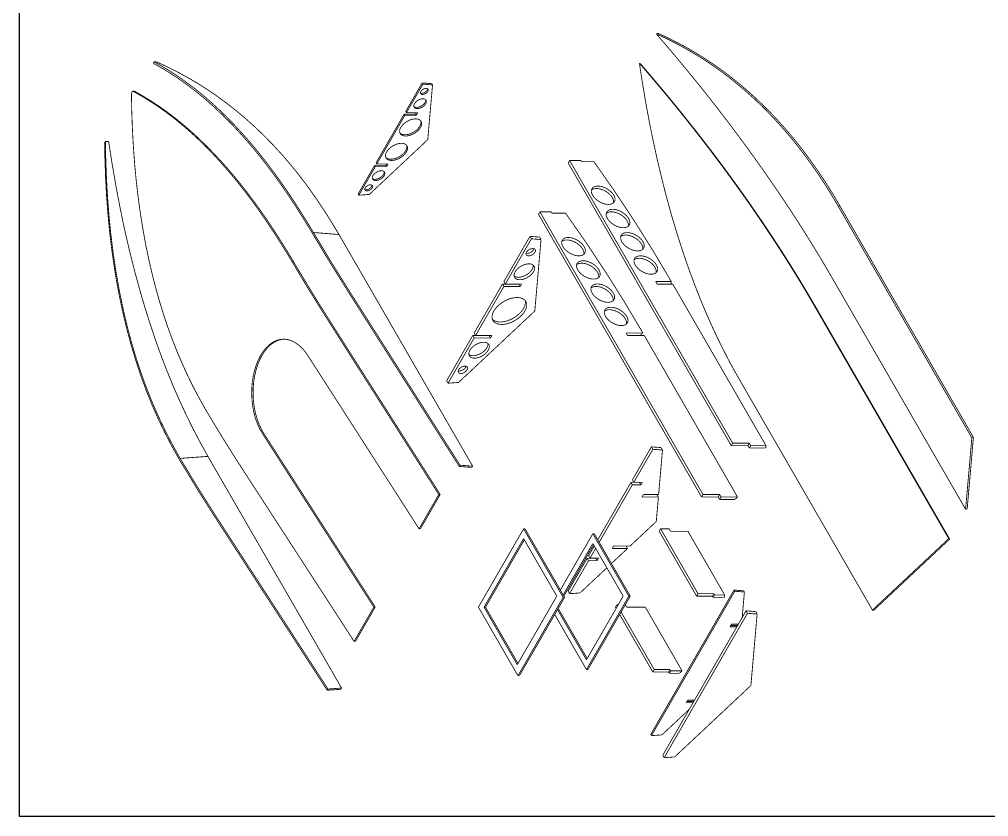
# Model space of a CAD drawing. Extents: x 0.1 to 52.1, y 0.1 to 34.1.
# Drawn here: x 0.13 to 11.8, y 0.09 to 9.69 of the extents above; entities that cross this region are included whole.
import ezdxf

# ---------------------------------------------------------------- set-up
doc = ezdxf.new("R2010")
doc.units = 0
doc.header["$MEASUREMENT"] = 0
doc.layers.get('0').update_dxf_attribs({"linetype": 'CONTINUOUS'})

msp = doc.modelspace()

# ---------------------------------------------------------------- linework, layer by layer
at = {"color": 7, "linetype": 'Continuous', "flags": 128}
msp.add_lwpolyline([(0.128614, 34.0921), (52.128614, 34.0921), (52.128614, 0.0921), (0.128614, 0.0921)], close=True, dxfattribs=at)
at = {"color": 7, "linetype": 'Continuous', "const_width": 0.01}
for points in [[(7.799896, 9.512677), (7.816462, 9.521616)], [(1.743918, 9.159124), (1.748529, 9.179115)], [(1.743918, 9.159124), (1.743947, 9.159045)], [(1.743918, 9.159124), (1.743918, 9.159124)], [(1.743947, 9.159045), (1.743918, 9.159124)], [(1.784055, 9.175377), (1.748529, 9.179115)], [(7.595794, 9.159124), (7.605886, 9.156849)], [(4.97995, 8.923997), (4.781359, 8.57999)], [(4.988454, 8.909266), (4.789863, 8.565259)], [(4.97995, 8.923997), (4.988454, 8.909266)], [(5.095753, 8.914401), (4.97995, 8.923997)], [(5.104257, 8.899669), (4.988454, 8.909266)], [(5.046838, 8.240593), (5.104257, 8.899669)], [(5.095753, 8.914401), (5.104257, 8.899669)], [(1.477711, 8.801579), (1.492333, 8.826907)], [(1.492333, 8.826907), (1.509621, 8.826907)], [(4.76367, 8.549349), (4.42418, 7.961272)], [(4.772174, 8.534617), (4.432684, 7.94654)], [(4.772174, 8.534617), (4.76367, 8.549349)], [(4.90044, 8.549349), (4.76367, 8.549349)], [(4.908945, 8.534617), (4.772174, 8.534617)], [(4.789863, 8.565259), (4.781359, 8.57999)], [(4.789863, 8.565259), (4.926633, 8.565259)], [(4.909625, 8.565259), (4.90044, 8.549349)], [(4.908945, 8.534617), (4.90044, 8.549349)], [(4.926633, 8.565259), (4.908945, 8.534617)], [(1.164839, 8.21766), (1.154829, 8.212323)], [(1.164296, 8.21766), (1.203193, 8.218674)], [(1.164868, 8.217581), (1.164296, 8.21766)], [(4.343305, 7.581518), (5.046838, 8.240593)], [(4.432684, 7.94654), (4.42418, 7.961272)], [(4.432684, 7.94654), (4.569455, 7.94654)], [(4.552446, 7.94654), (4.543262, 7.93063)], [(4.569455, 7.94654), (4.551766, 7.915899)], [(6.75427, 7.990145), (6.737262, 7.960682)], [(8.701744, 4.557731), (6.737262, 7.960682)], [(6.75427, 7.990145), (8.718752, 4.587194)], [(6.89036, 7.990145), (6.75427, 7.990145)], [(6.89036, 7.990145), (6.898864, 7.975414)], [(7.048316, 7.975414), (6.898864, 7.975414)], [(4.406491, 7.93063), (4.207917, 7.586653)], [(4.414995, 7.915899), (4.216421, 7.571921)], [(4.414995, 7.915899), (4.406491, 7.93063)], [(4.543262, 7.93063), (4.406491, 7.93063)], [(4.551766, 7.915899), (4.414995, 7.915899)], [(4.551766, 7.915899), (4.543262, 7.93063)], [(4.207917, 7.586653), (4.216421, 7.571921)], [(4.216421, 7.571921), (4.343305, 7.581518)], [(6.380083, 7.341964), (6.397092, 7.371427)], [(8.361574, 3.968475), (6.397092, 7.371427)], [(6.397092, 7.371427), (6.533182, 7.371427)], [(6.533182, 7.371427), (6.541686, 7.356695)], [(6.705579, 7.356695), (6.541686, 7.356695)], [(9.989151, 7.440247), (10.008133, 7.446003)], [(9.989151, 7.440247), (11.59898, 4.65164)], [(10.008133, 7.446003), (11.617962, 4.657396)], [(6.380083, 7.341964), (8.344565, 3.939012)], [(3.977678, 7.098588), (3.669655, 7.122992)], [(3.977678, 7.098588), (5.587512, 4.309981)], [(6.277734, 7.076743), (5.963449, 6.532327)], [(6.294743, 7.04728), (5.980458, 6.502864)], [(6.277734, 7.076743), (6.294743, 7.04728)], [(6.393821, 7.067545), (6.277734, 7.076743)], [(6.41083, 7.038082), (6.294743, 7.04728)], [(6.335916, 6.178184), (6.41083, 7.038082)], [(6.393821, 7.067545), (6.41083, 7.038082)], [(3.413734, 6.770784), (3.430746, 6.770784)], [(5.963449, 6.532327), (5.980458, 6.502864)], [(7.979543, 6.532916), (7.79114, 6.532916)], [(7.79114, 6.532916), (7.809509, 6.501096)], [(7.979543, 6.532916), (7.969194, 6.550843)], [(7.979543, 6.532916), (7.976976, 6.503453)], [(9.914233, 6.580305), (11.524062, 3.791699)], [(5.435448, 4.322029), (4.100274, 6.420169)], [(5.945761, 6.501685), (5.606271, 5.913608)], [(5.962769, 6.472222), (5.623279, 5.884145)], [(5.945761, 6.501685), (5.962769, 6.472222)], [(5.945761, 6.501685), (6.142071, 6.501685)], [(5.962769, 6.472222), (6.159079, 6.472222)], [(6.176768, 6.502864), (5.980458, 6.502864)], [(6.142071, 6.501685), (6.142751, 6.502864)], [(6.142071, 6.501685), (6.159079, 6.472222)], [(6.159079, 6.472222), (6.176768, 6.502864)], [(7.976976, 6.503453), (7.808149, 6.503453)], [(7.809509, 6.501096), (7.997912, 6.501096)], [(9.119793, 4.557731), (7.997912, 6.501096)], [(4.091737, 6.405382), (5.426911, 4.307241)], [(9.710131, 6.226752), (11.31996, 3.438145)], [(9.722467, 6.220996), (11.332296, 3.432389)], [(3.844327, 6.067961), (3.844857, 6.067129)], [(5.180031, 3.968988), (3.844857, 6.067129)], [(3.861365, 6.067961), (5.196539, 3.969821)], [(5.418012, 5.318286), (6.335916, 6.178184)], [(5.588582, 5.882967), (5.274297, 5.338551)], [(5.605591, 5.853504), (5.291306, 5.309088)], [(5.588582, 5.882967), (5.605591, 5.853504)], [(5.588582, 5.882967), (5.784892, 5.882967)], [(5.605591, 5.853504), (5.801901, 5.853504)], [(5.606271, 5.913608), (5.623279, 5.884145)], [(5.819589, 5.884145), (5.623279, 5.884145)], [(5.784892, 5.882967), (5.785572, 5.884145)], [(5.784892, 5.882967), (5.801901, 5.853504)], [(5.801901, 5.853504), (5.819589, 5.884145)], [(7.636806, 5.914197), (7.433962, 5.914197)], [(7.433962, 5.914197), (7.452331, 5.882378)], [(7.605356, 5.884735), (7.45097, 5.884735)], [(7.452331, 5.882378), (7.655176, 5.882378)], [(7.605356, 5.884735), (7.636806, 5.914197)], [(7.626457, 5.932124), (7.636806, 5.914197)], [(7.655176, 5.882378), (8.777056, 3.939012)], [(4.941914, 3.556513), (3.6008, 5.644364)], [(8.792182, 5.366811), (10.402011, 2.578204)], [(5.274297, 5.338551), (5.291306, 5.309088)], [(5.291306, 5.309088), (5.418012, 5.318286)], [(3.056528, 4.701555), (4.397642, 2.613704)], [(4.414148, 2.614533), (3.073034, 4.702383)], [(8.718752, 4.587194), (8.701744, 4.557731)], [(8.902343, 4.557731), (8.701744, 4.557731)], [(8.919351, 4.587194), (8.718752, 4.587194)], [(8.902343, 4.557731), (8.919351, 4.587194)], [(8.919351, 4.528268), (8.902343, 4.557731)], [(8.93636, 4.557731), (8.919351, 4.587194)], [(8.919351, 4.528268), (8.93636, 4.557731)], [(8.93636, 4.557731), (9.119793, 4.557731)], [(9.119793, 4.557731), (9.117226, 4.528268)], [(11.524062, 3.791699), (11.59898, 4.65164)], [(11.543044, 3.797455), (11.617962, 4.657396)], [(11.59898, 4.65164), (11.617962, 4.657396)], [(7.740465, 4.542943), (7.511223, 4.145841)], [(7.757474, 4.51348), (7.528232, 4.116378)], [(7.740465, 4.542943), (7.757474, 4.51348)], [(7.856553, 4.533746), (7.740465, 4.542943)], [(7.873561, 4.504283), (7.757474, 4.51348)], [(7.826933, 3.969064), (7.873561, 4.504283)], [(7.856553, 4.533746), (7.873561, 4.504283)], [(9.117226, 4.528268), (8.919351, 4.528268)], [(2.064336, 4.403836), (2.398989, 4.428128)], [(2.398989, 4.428128), (4.008823, 1.639521)], [(5.426911, 4.307241), (5.435448, 4.322029)], [(5.587512, 4.309981), (5.435448, 4.322029)], [(2.81247, 4.278789), (2.811936, 4.279614)], [(2.81247, 4.278789), (4.159525, 2.201229)], [(5.426911, 4.307241), (5.577557, 4.295305)], [(5.577557, 4.295305), (5.587512, 4.309981)], [(7.493534, 4.1152), (7.09411, 3.423301)], [(7.510543, 4.085737), (7.111118, 3.393838)], [(7.493534, 4.1152), (7.510543, 4.085737)], [(7.493534, 4.1152), (7.596282, 4.1152)], [(7.510543, 4.085737), (7.613291, 4.085737)], [(7.511223, 4.145841), (7.528232, 4.116378)], [(7.63098, 4.116378), (7.528232, 4.116378)], [(7.596282, 4.1152), (7.596963, 4.116378)], [(7.596282, 4.1152), (7.613291, 4.085737)], [(7.613291, 4.085737), (7.63098, 4.116378)], [(4.941914, 3.556513), (5.180031, 3.968988)], [(5.196539, 3.969821), (4.95842, 3.557342)], [(5.180031, 3.968988), (5.196539, 3.969821)], [(7.643108, 3.969064), (7.625419, 3.938423)], [(7.642428, 3.967886), (7.807255, 3.967886)], [(7.826933, 3.969064), (7.643108, 3.969064)], [(7.807255, 3.967886), (7.824264, 3.938423)], [(8.344565, 3.939012), (8.361574, 3.968475)], [(8.562173, 3.968475), (8.361574, 3.968475)], [(8.562173, 3.968475), (8.545164, 3.939012)], [(8.579181, 3.939012), (8.562173, 3.968475)], [(7.625419, 3.938423), (7.824264, 3.938423)], [(7.798647, 3.644385), (7.824264, 3.938423)], [(8.545164, 3.939012), (8.344565, 3.939012)], [(8.562173, 3.90955), (8.545164, 3.939012)], [(8.579181, 3.939012), (8.562173, 3.90955)], [(8.562173, 3.90955), (8.745606, 3.90955)], [(8.777056, 3.939012), (8.579181, 3.939012)], [(8.745606, 3.90955), (8.777056, 3.939012)], [(11.524062, 3.791699), (11.543044, 3.797455)], [(3.835859, 1.612798), (2.488804, 3.690358)], [(2.497341, 3.705146), (3.844396, 1.627586)], [(7.484774, 3.350346), (7.798647, 3.644385)], [(4.95842, 3.557342), (4.941914, 3.556513)], [(6.20096, 3.555996), (5.656688, 2.613187)], [(6.217971, 3.555996), (6.20096, 3.555996)], [(6.677198, 2.731038), (6.20096, 3.555996)], [(6.69421, 2.731038), (6.217971, 3.555996)], [(7.034512, 3.497071), (6.64325, 2.819312)], [(7.051524, 3.497071), (7.034512, 3.497071)], [(7.468229, 2.74577), (7.034512, 3.497071)], [(7.48524, 2.74577), (7.051524, 3.497071)], [(7.851053, 3.555996), (7.834045, 3.526533)], [(8.28477, 2.74577), (7.834045, 3.526533)], [(7.851053, 3.555996), (8.301778, 2.775233)], [(7.953121, 3.555996), (7.851053, 3.555996)], [(7.953121, 3.555996), (7.970129, 3.526533)], [(8.179886, 3.526533), (7.970129, 3.526533)], [(8.622107, 2.760501), (8.179886, 3.526533)], [(6.20096, 3.438145), (5.724722, 2.613187)], [(6.209466, 3.423411), (5.741733, 2.613187)], [(6.60066, 2.74577), (6.20096, 3.438145)], [(11.31996, 3.438145), (10.402011, 2.578204)], [(11.332296, 3.432389), (10.414347, 2.572448)], [(11.31996, 3.438145), (11.332296, 3.432389)], [(7.034512, 3.37922), (6.677267, 2.760386)], [(7.043018, 3.364486), (6.685773, 2.745652)], [(7.051587, 3.349642), (6.98396, 3.232495)], [(7.068596, 3.320179), (7.000968, 3.203032)], [(7.400195, 2.74577), (7.034512, 3.37922)], [(7.258563, 3.13843), (7.452066, 3.319705)], [(7.285929, 3.350346), (7.268241, 3.319705)], [(7.268241, 3.319705), (7.452066, 3.319705)], [(7.285249, 3.349168), (7.435057, 3.349168)], [(7.484774, 3.350346), (7.285929, 3.350346)], [(7.435057, 3.349168), (7.452066, 3.319705)], [(6.966271, 3.201854), (6.737029, 2.804752)], [(6.983279, 3.172391), (6.754037, 2.775289)], [(6.966271, 3.201854), (6.983279, 3.172391)], [(6.966271, 3.201854), (7.069019, 3.201854)], [(6.983279, 3.172391), (7.086027, 3.172391)], [(6.98396, 3.232495), (7.000968, 3.203032)], [(7.103716, 3.203032), (7.000968, 3.203032)], [(7.069019, 3.201854), (7.069699, 3.203032)], [(7.069019, 3.201854), (7.086027, 3.172391)], [(7.086027, 3.172391), (7.103716, 3.203032)], [(6.880744, 2.784486), (7.203367, 3.086722)], [(6.737029, 2.804752), (6.754037, 2.775289)], [(8.735463, 2.81937), (7.732026, 1.081179)], [(8.743967, 2.804639), (7.74053, 1.066447)], [(8.735463, 2.81937), (8.743967, 2.804639)], [(8.85155, 2.810173), (8.735463, 2.81937)], [(8.860054, 2.795442), (8.743967, 2.804639)], [(8.85155, 2.810173), (8.860054, 2.795442)], [(6.124422, 1.920812), (6.60066, 2.74577)], [(6.132926, 1.788229), (6.677198, 2.731038)], [(6.149937, 1.788229), (6.69421, 2.731038)], [(6.69421, 2.731038), (6.677198, 2.731038)], [(6.754037, 2.775289), (6.880744, 2.784486)], [(6.957974, 1.861886), (7.468229, 2.74577)], [(6.957974, 1.979737), (7.400195, 2.74577)], [(6.974985, 1.861886), (7.48524, 2.74577)], [(7.48524, 2.74577), (7.468229, 2.74577)], [(8.28477, 2.74577), (8.301778, 2.775233)], [(8.474946, 2.74577), (8.28477, 2.74577)], [(8.301778, 2.775233), (8.491954, 2.775233)], [(8.491954, 2.775233), (8.474946, 2.74577)], [(8.48345, 2.731038), (8.474946, 2.74577)], [(8.500458, 2.760501), (8.48345, 2.731038)], [(8.61954, 2.731038), (8.48345, 2.731038)], [(8.491954, 2.775233), (8.500458, 2.760501)], [(8.622107, 2.760501), (8.500458, 2.760501)], [(8.61954, 2.731038), (8.622107, 2.760501)], [(8.833263, 2.487916), (8.860054, 2.795442)], [(4.159525, 2.201229), (4.397642, 2.613704)], [(4.414148, 2.614533), (4.176029, 2.202054)], [(4.414148, 2.614533), (4.397642, 2.613704)], [(5.656688, 2.613187), (6.132926, 1.788229)], [(5.724722, 2.613187), (6.124422, 1.920812)], [(5.741733, 2.613187), (5.724722, 2.613187)], [(5.741733, 2.613187), (6.132928, 1.935546)], [(6.609233, 2.583839), (6.957974, 1.979737)], [(6.617739, 2.598573), (6.96648, 1.994471)], [(7.306781, 2.613187), (7.32379, 2.64265)], [(7.306781, 2.613187), (7.315219, 2.598571)], [(7.332227, 2.628034), (7.32379, 2.64265)], [(7.32379, 2.64265), (7.340665, 2.64265)], [(7.425711, 2.64265), (7.425857, 2.64265)], [(7.425857, 2.64265), (7.442866, 2.613187)], [(7.667064, 2.613187), (7.442866, 2.613187)], [(7.667064, 2.613187), (8.109285, 1.847155)], [(8.880035, 2.568937), (7.876598, 0.830745)], [(8.880035, 2.568937), (8.897043, 2.539474)], [(8.996122, 2.559739), (8.880035, 2.568937)], [(10.402011, 2.578204), (10.414347, 2.572448)], [(6.575216, 2.524914), (6.957974, 1.861886)], [(7.357742, 2.524911), (7.757506, 1.832423)], [(7.774515, 1.861886), (7.37475, 2.554374)], [(8.897043, 2.539474), (7.893607, 0.801282)], [(9.013131, 2.530277), (8.897043, 2.539474)], [(8.938217, 1.670378), (9.013131, 2.530277)], [(8.996122, 2.559739), (9.013131, 2.530277)], [(8.70422, 2.407537), (8.686531, 2.376896)], [(8.686531, 2.376896), (8.769172, 2.376896)], [(8.695035, 2.391627), (8.777676, 2.391627)], [(8.786861, 2.407537), (8.70422, 2.407537)], [(4.176029, 2.202054), (4.159525, 2.201229)], [(6.149937, 1.788229), (6.132926, 1.788229)], [(6.974985, 1.861886), (6.957974, 1.861886)], [(7.774515, 1.861886), (7.757506, 1.832423)], [(7.757506, 1.832423), (7.947682, 1.832423)], [(7.96469, 1.861886), (7.774515, 1.861886)], [(7.947682, 1.832423), (7.96469, 1.861886)], [(7.947682, 1.832423), (7.956186, 1.817692)], [(7.956186, 1.817692), (7.973195, 1.847155)], [(8.077835, 1.817692), (7.956186, 1.817692)], [(7.973195, 1.847155), (7.96469, 1.861886)], [(8.109285, 1.847155), (7.973195, 1.847155)], [(8.109285, 1.847155), (8.077835, 1.817692)], [(3.844396, 1.627586), (4.008823, 1.639521)], [(4.008823, 1.639521), (4.001833, 1.624846)], [(8.020313, 0.81048), (8.938217, 1.670378)], [(3.844396, 1.627586), (3.835859, 1.612798)], [(4.001833, 1.624846), (3.835859, 1.612798)], [(8.176956, 1.494191), (8.159268, 1.463549)], [(8.159268, 1.463549), (8.241908, 1.463549)], [(8.167772, 1.478281), (8.250413, 1.478281)], [(8.259597, 1.494191), (8.176956, 1.494191)], [(7.867237, 1.075645), (8.195507, 1.38317)], [(7.732026, 1.081179), (7.74053, 1.066447)], [(7.74053, 1.066447), (7.867237, 1.075645)], [(7.876598, 0.830745), (7.893607, 0.801282)], [(7.893607, 0.801282), (8.020313, 0.81048)]]:
    msp.add_lwpolyline(points, dxfattribs=at)
at = {"color": 7, "linetype": 'Continuous', "const_width": 0.01, "flags": 128}
for points in [[(9.989151, 7.440247), (9.977958, 7.459454), (9.967064, 7.478063), (9.955975, 7.496908), (9.944824, 7.515747), (9.93371, 7.534403), (9.92245, 7.553169), (9.911318, 7.571577), (9.900104, 7.589967), (9.864465, 7.64743), (9.828217, 7.704466), (9.762757, 7.80419), (9.696204, 7.901383), (9.615412, 8.014008), (9.533059, 8.123139), (9.449155, 8.228801), (9.33465, 8.364608), (9.21759, 8.494148), (9.098221, 8.617294), (8.976692, 8.734057), (8.851058, 8.846272), (8.723542, 8.951943), (8.594187, 9.051229), (8.463266, 9.144122), (8.330946, 9.230722), (8.233099, 9.290308), (8.134817, 9.346511), (8.035481, 9.3998), (7.969688, 9.433221), (7.904067, 9.464963), (7.874937, 9.478566), (7.846078, 9.491814), (7.83814, 9.495426), (7.830575, 9.498857), (7.823012, 9.502276), (7.815465, 9.50568), (7.808053, 9.509015), (7.799896, 9.512677)], [(9.914233, 6.580305), (9.901797, 6.601872), (9.88989, 6.622436), (9.877334, 6.644032), (9.865371, 6.664524), (9.853317, 6.685093), (9.841027, 6.705982), (9.828961, 6.726416), (9.794881, 6.783732), (9.760606, 6.840818), (9.719552, 6.908514), (9.677995, 6.976336), (9.63571, 7.044643), (9.559559, 7.165904), (9.481596, 7.287766), (9.402226, 7.409546), (9.257775, 7.625699), (9.108739, 7.841895), (8.955339, 8.057782), (8.804983, 8.263363), (8.650849, 8.468395), (8.493268, 8.672478), (8.33136, 8.876705), (8.259012, 8.96626), (8.186027, 9.055601), (8.112354, 9.14482), (8.038234, 9.233652), (7.994186, 9.286006), (7.950158, 9.337995), (7.906063, 9.389707), (7.886369, 9.412683), (7.867147, 9.435039), (7.847234, 9.458121), (7.838795, 9.46788), (7.831538, 9.47626), (7.823595, 9.485421), (7.816447, 9.493653), (7.809145, 9.502054), (7.799896, 9.512677)], [(10.008133, 7.446003), (9.996927, 7.465232), (9.986021, 7.483862), (9.974919, 7.502729), (9.963756, 7.521589), (9.952629, 7.540267), (9.941356, 7.559054), (9.930212, 7.577484), (9.918985, 7.595895), (9.883306, 7.653426), (9.847016, 7.710529), (9.781483, 7.810373), (9.714855, 7.907686), (9.633973, 8.020452), (9.551527, 8.129723), (9.467529, 8.235523), (9.352896, 8.371515), (9.235707, 8.501238), (9.116205, 8.624564), (8.994542, 8.741505), (8.868771, 8.853898), (8.741114, 8.959744), (8.611617, 9.059203), (8.480553, 9.152267), (8.348089, 9.239033), (8.250135, 9.29874), (8.151746, 9.355062), (8.052302, 9.408468), (7.986438, 9.441966), (7.920746, 9.473784), (7.891584, 9.48742), (7.862694, 9.500701), (7.854748, 9.504322), (7.847174, 9.507761), (7.839603, 9.511189), (7.832048, 9.514602), (7.824628, 9.517945), (7.816462, 9.521616)], [(1.743947, 9.159045), (1.838399, 9.105444), (1.933417, 9.047775), (2.028896, 8.985705), (2.124729, 8.918901), (2.239653, 8.832271), (2.354957, 8.737992), (2.470511, 8.636096), (2.586184, 8.526617), (2.701844, 8.409588), (2.798337, 8.305987), (2.894755, 8.196793), (2.990936, 8.082015), (3.086719, 7.961658), (3.181942, 7.83573), (3.279003, 7.700818), (3.375526, 7.56028), (3.471436, 7.414445), (3.566658, 7.263643), (3.661118, 7.108204)], [(3.669655, 7.122992), (3.577233, 7.275184), (3.484123, 7.422937), (3.390381, 7.565921), (3.296063, 7.703806), (3.201092, 7.836372), (3.1055, 7.963468), (3.009436, 8.084976), (2.913047, 8.200781), (2.816447, 8.310927), (2.719666, 8.415623), (2.622828, 8.514883), (2.526058, 8.608723), (2.428525, 8.697979), (2.331096, 8.781849), (2.233846, 8.860332), (2.136848, 8.933426), (2.039119, 9.001946), (1.941743, 9.06548), (1.84484, 9.124409), (1.748529, 9.179115)], [(1.784055, 9.175377), (1.906275, 9.118351), (2.027881, 9.057355), (2.148729, 8.992043), (2.268674, 8.92207), (2.38768, 8.847017), (2.505598, 8.766785), (2.622301, 8.681395), (2.737661, 8.590866), (2.851652, 8.495162), (2.964183, 8.394237), (3.075087, 8.288061), (3.184195, 8.176604), (3.290358, 8.060873), (3.394557, 7.939732), (3.496634, 7.813293), (3.596434, 7.681671), (3.695279, 7.543046), (3.791805, 7.399464), (3.885957, 7.251215), (3.977678, 7.098588)], [(9.710131, 6.226752), (9.697632, 6.248208), (9.685677, 6.26869), (9.673085, 6.290224), (9.661099, 6.310676), (9.649031, 6.331222), (9.636738, 6.352104), (9.624675, 6.372544), (9.590635, 6.429929), (9.556425, 6.487128), (9.515447, 6.554956), (9.473933, 6.622851), (9.431658, 6.691177), (9.35548, 6.81239), (9.277485, 6.934198), (9.198111, 7.055971), (9.053675, 7.27215), (8.904638, 7.488344), (8.751235, 7.704225), (8.600882, 7.909811), (8.44675, 8.114847), (8.289156, 8.318908), (8.127259, 8.523152), (8.054937, 8.612754), (7.981972, 8.702129), (7.908284, 8.791323), (7.834093, 8.88003), (7.789983, 8.932278), (7.745902, 8.984176), (7.701784, 9.035848), (7.682095, 9.058832), (7.662887, 9.081213), (7.643003, 9.104344), (7.63458, 9.114131), (7.627339, 9.12254), (7.619417, 9.131735), (7.612289, 9.140003), (7.60501, 9.148443), (7.595794, 9.159124)], [(8.792182, 5.366811), (8.781141, 5.386281), (8.770419, 5.405188), (8.759542, 5.424402), (8.748656, 5.443698), (8.737867, 5.462918), (8.727012, 5.482385), (8.716367, 5.501636), (8.705738, 5.52104), (8.672563, 5.582771), (8.639653, 5.64559), (8.582084, 5.758983), (8.525973, 5.874264), (8.460957, 6.014216), (8.397957, 6.156871), (8.33696, 6.302214), (8.25856, 6.500564), (8.183778, 6.70334), (8.112687, 6.910115), (8.045282, 7.120633), (7.980501, 7.338259), (7.919499, 7.559149), (7.862182, 7.783222), (7.808556, 8.010008), (7.758563, 8.239218), (7.724164, 8.40871), (7.691723, 8.578966), (7.660951, 8.751025), (7.641643, 8.864967), (7.623366, 8.978723), (7.61555, 9.029246), (7.607917, 9.079262), (7.605829, 9.093008), (7.603842, 9.106102), (7.601858, 9.119185), (7.599879, 9.132234), (7.597935, 9.145039), (7.595794, 9.159124)], [(9.722467, 6.220996), (9.709954, 6.242477), (9.697986, 6.262982), (9.685379, 6.28454), (9.67338, 6.305015), (9.661299, 6.325585), (9.648991, 6.346491), (9.636914, 6.366954), (9.602836, 6.424405), (9.568588, 6.48167), (9.527564, 6.549574), (9.486003, 6.617548), (9.443682, 6.685952), (9.36742, 6.807306), (9.289339, 6.929255), (9.209878, 7.051169), (9.065286, 7.267601), (8.916088, 7.484049), (8.762522, 7.700186), (8.612009, 7.906016), (8.457716, 8.111298), (8.299958, 8.315605), (8.137893, 8.520097), (8.065497, 8.609807), (7.992457, 8.699291), (7.918694, 8.788595), (7.844427, 8.877411), (7.800272, 8.929723), (7.756147, 8.981685), (7.711984, 9.033421), (7.692275, 9.056433), (7.673048, 9.078842), (7.653143, 9.102002), (7.644712, 9.1118), (7.637464, 9.12022), (7.629533, 9.129427), (7.622399, 9.137705), (7.615112, 9.146156), (7.605886, 9.156849)], [(2.378957, 4.978304), (2.30396, 5.110881), (2.232031, 5.246458), (2.163279, 5.384972), (2.097391, 5.527287), (2.03486, 5.672563), (1.975786, 5.820704), (1.920554, 5.9708), (1.868802, 6.123605), (1.820522, 6.278895), (1.775395, 6.437524), (1.73367, 6.598382), (1.69531, 6.761263), (1.654511, 6.954811), (1.61817, 7.150873), (1.586226, 7.349198), (1.558622, 7.549531), (1.535296, 7.751619), (1.515898, 7.958887), (1.50068, 8.167793), (1.489403, 8.378062), (1.481827, 8.589416), (1.477711, 8.801579)], [(1.492333, 8.826907), (1.611428, 8.758735), (1.731357, 8.683998), (1.811928, 8.629969), (1.892743, 8.572447), (1.973734, 8.511278), (2.054651, 8.446534), (2.135708, 8.378052), (2.216862, 8.305833), (2.298483, 8.229489), (2.380165, 8.149322), (2.461846, 8.065334), (2.557599, 7.961897), (2.653284, 7.852995), (2.748742, 7.738631), (2.843815, 7.618807), (2.938346, 7.493527), (3.034648, 7.359425), (3.130399, 7.219754), (3.225539, 7.07486), (3.320004, 6.925088), (3.413734, 6.770784)], [(3.430746, 6.770784), (3.353171, 6.898898), (3.275128, 7.023883), (3.196648, 7.145544), (3.117247, 7.264447), (3.037395, 7.379712), (2.957129, 7.491135), (2.87692, 7.597954), (2.796338, 7.700803), (2.715485, 7.799655), (2.633913, 7.895136), (2.552185, 7.986678), (2.470386, 8.074293), (2.374372, 8.172171), (2.27834, 8.264808), (2.182373, 8.352199), (2.086556, 8.434339), (1.990971, 8.511222), (1.89398, 8.584042), (1.797232, 8.651679), (1.700844, 8.714474), (1.604935, 8.772769), (1.509621, 8.826907)], [(5.044487, 8.85322), (5.044502, 8.85286), (5.043635, 8.845462), (5.040586, 8.837603), (5.035498, 8.829651), (5.028608, 8.821977), (5.020238, 8.814941), (5.010781, 8.808872), (5.000678, 8.804052), (4.990401, 8.800708), (4.980432, 8.798996), (4.971235, 8.798996), (4.963242, 8.800708), (4.957956, 8.803267)], [(5.026734, 8.857706), (5.017095, 8.856845), (5.006912, 8.854302), (4.996662, 8.850197), (4.986824, 8.84472), (4.977858, 8.838128), (4.970183, 8.83073), (4.964159, 8.822872), (4.960066, 8.814919), (4.958097, 8.807246), (4.958342, 8.80021), (4.960792, 8.79414), (4.965331, 8.789321), (4.971747, 8.785977), (4.97974, 8.784265), (4.988936, 8.784265), (4.998905, 8.785977), (5.009182, 8.789321), (5.019285, 8.79414), (5.028743, 8.80021), (5.037112, 8.807246), (5.044002, 8.814919), (5.04909, 8.822872), (5.052139, 8.83073), (5.053006, 8.838128), (5.051651, 8.84472), (5.048136, 8.850197), (5.042626, 8.854302), (5.03538, 8.856845), (5.026734, 8.857706)], [(4.988471, 8.732489), (4.976482, 8.731642), (4.963859, 8.729123), (4.950966, 8.725007), (4.938173, 8.71941), (4.925848, 8.712494), (4.914347, 8.704459), (4.903999, 8.695535), (4.895103, 8.685978), (4.887914, 8.676065), (4.882639, 8.666079), (4.87943, 8.656309), (4.87838, 8.647035), (4.879518, 8.638525), (4.882812, 8.631022), (4.888167, 8.624743), (4.895429, 8.619869), (4.904388, 8.61654), (4.914789, 8.61485), (4.92633, 8.61485), (4.93868, 8.61654), (4.951484, 8.619869), (4.964374, 8.624743), (4.976978, 8.631022), (4.988934, 8.638525), (4.999898, 8.647035), (5.009555, 8.656309), (5.017627, 8.666079), (5.023881, 8.676065), (5.028138, 8.685978), (5.030275, 8.695535), (5.030231, 8.704459), (5.028007, 8.712494), (5.023667, 8.71941), (5.017336, 8.725007), (5.009196, 8.729123), (4.999481, 8.731642), (4.988471, 8.732489)], [(5.021236, 8.721937), (5.021727, 8.71919), (5.021771, 8.710266), (5.019634, 8.70071), (5.015377, 8.690796), (5.009123, 8.680811), (5.001051, 8.67104), (4.991394, 8.661767), (4.98043, 8.653256), (4.968474, 8.645753), (4.95587, 8.639475), (4.94298, 8.6346), (4.930176, 8.631271), (4.917826, 8.629582), (4.906284, 8.629582), (4.895884, 8.631271), (4.886924, 8.6346), (4.879662, 8.639475), (4.879167, 8.639922)], [(4.900103, 8.491012), (4.884709, 8.490199), (4.868619, 8.487773), (4.852087, 8.483771), (4.835373, 8.478257), (4.818741, 8.471318), (4.802453, 8.463064), (4.786767, 8.453624), (4.771929, 8.443147), (4.758174, 8.431799), (4.745718, 8.419758), (4.734758, 8.407215), (4.725467, 8.394368), (4.717991, 8.381418), (4.712449, 8.36857), (4.708927, 8.356027), (4.707481, 8.343986), (4.708134, 8.332638), (4.710876, 8.322162), (4.715663, 8.312722), (4.72242, 8.304467), (4.73104, 8.297528), (4.741388, 8.292014), (4.7533, 8.288013), (4.766588, 8.285586), (4.781043, 8.284773), (4.796437, 8.285586), (4.812527, 8.288013), (4.82906, 8.292014), (4.845773, 8.297528), (4.862405, 8.304467), (4.878693, 8.312722), (4.894379, 8.322162), (4.909217, 8.332638), (4.922972, 8.343986), (4.935428, 8.356027), (4.946388, 8.36857), (4.955679, 8.381418), (4.963155, 8.394368), (4.968697, 8.407215), (4.972219, 8.419758), (4.973665, 8.431799), (4.973012, 8.443147), (4.970271, 8.453624), (4.965483, 8.463064), (4.958726, 8.471318), (4.950106, 8.478257), (4.939758, 8.483771), (4.927846, 8.487773), (4.914558, 8.490199), (4.900103, 8.491012)], [(4.961974, 8.467796), (4.964508, 8.457878), (4.965161, 8.44653), (4.963715, 8.43449), (4.960193, 8.421947), (4.954651, 8.409099), (4.947175, 8.396149), (4.937884, 8.383301), (4.926924, 8.370758), (4.914468, 8.358718), (4.900713, 8.34737), (4.885875, 8.336893), (4.870189, 8.327453), (4.853901, 8.319198), (4.837269, 8.312259), (4.820555, 8.306746), (4.804023, 8.302744), (4.787933, 8.300317), (4.772539, 8.299504), (4.758084, 8.300317), (4.744796, 8.302744), (4.732884, 8.306746), (4.722536, 8.312259), (4.713915, 8.319198), (4.710668, 8.32272)], [(2.055799, 4.389048), (1.96685, 4.547254), (1.882253, 4.709754), (1.802187, 4.876428), (1.726831, 5.047159), (1.6563, 5.222063), (1.590649, 5.401023), (1.529903, 5.583711), (1.474088, 5.7698), (1.423139, 5.959023), (1.376893, 6.151259), (1.335287, 6.346194), (1.298256, 6.543515), (1.265441, 6.744878), (1.237106, 6.948436), (1.213183, 7.153939), (1.193603, 7.361139), (1.178099, 7.572091), (1.166641, 7.784456), (1.15897, 7.997959), (1.154829, 8.212323)], [(1.164868, 8.217581), (1.168983, 8.007495), (1.176493, 7.798241), (1.187629, 7.590068), (1.20262, 7.383226), (1.225971, 7.137971), (1.255467, 6.895052), (1.291202, 6.65489), (1.333268, 6.417906), (1.381758, 6.184522), (1.427292, 5.992649), (1.477583, 5.803551), (1.532673, 5.617594), (1.592609, 5.435142), (1.657435, 5.256558), (1.729025, 5.077525), (1.805683, 4.902576), (1.887237, 4.731872), (1.973512, 4.565572), (2.064336, 4.403836)], [(2.398989, 4.428128), (2.307711, 4.592899), (2.219146, 4.762236), (2.133471, 4.936064), (2.05086, 5.114308), (1.971492, 5.296893), (1.895531, 5.483734), (1.827071, 5.663617), (1.761643, 5.846869), (1.699211, 6.033252), (1.639736, 6.22253), (1.583183, 6.414464), (1.515243, 6.662794), (1.451993, 6.914788), (1.393432, 7.170176), (1.339547, 7.428682), (1.29014, 7.689925), (1.244821, 7.953419), (1.203193, 8.218674)], [(4.730018, 8.196385), (4.714624, 8.195571), (4.698534, 8.193145), (4.682002, 8.189143), (4.665288, 8.183629), (4.648656, 8.17669), (4.632368, 8.168436), (4.616682, 8.158996), (4.601844, 8.148519), (4.588089, 8.137171), (4.575633, 8.125131), (4.564673, 8.112588), (4.555382, 8.09974), (4.547906, 8.08679), (4.542364, 8.073942), (4.538842, 8.061399), (4.537396, 8.049359), (4.538049, 8.03801), (4.54079, 8.027534), (4.545578, 8.018094), (4.552335, 8.009839), (4.560955, 8.0029), (4.571303, 7.997386), (4.583215, 7.993385), (4.596503, 7.990958), (4.610958, 7.990145), (4.626352, 7.990958), (4.642442, 7.993385), (4.658975, 7.997386), (4.675688, 8.0029), (4.69232, 8.009839), (4.708608, 8.018094), (4.724294, 8.027534), (4.739132, 8.03801), (4.752887, 8.049359), (4.765343, 8.061399), (4.776303, 8.073942), (4.785594, 8.08679), (4.79307, 8.09974), (4.798612, 8.112588), (4.802134, 8.125131), (4.80358, 8.137171), (4.802927, 8.148519), (4.800186, 8.158996), (4.795398, 8.168436), (4.788641, 8.17669), (4.780021, 8.183629), (4.769673, 8.189143), (4.757761, 8.193145), (4.744473, 8.195571), (4.730018, 8.196385)], [(4.791889, 8.173168), (4.794423, 8.163251), (4.795076, 8.151902), (4.79363, 8.139862), (4.790108, 8.127319), (4.784566, 8.114471), (4.77709, 8.101521), (4.767799, 8.088673), (4.756839, 8.07613), (4.744383, 8.06409), (4.730628, 8.052742), (4.71579, 8.042265), (4.700104, 8.032825), (4.683816, 8.024571), (4.667184, 8.017632), (4.65047, 8.012118), (4.633938, 8.008116), (4.617848, 8.00569), (4.602454, 8.004876), (4.587999, 8.00569), (4.574711, 8.008116), (4.562799, 8.012118), (4.552451, 8.017632), (4.54383, 8.024571), (4.540583, 8.028093)], [(7.048316, 7.975414), (7.296432, 7.620217), (7.532735, 7.264209), (7.757046, 6.907661), (7.969194, 6.550843)], [(4.488574, 7.866549), (4.476585, 7.865702), (4.463962, 7.863183), (4.451069, 7.859067), (4.438276, 7.85347), (4.425952, 7.846554), (4.41445, 7.838519), (4.404102, 7.829594), (4.395206, 7.820038), (4.388017, 7.810125), (4.382742, 7.800139), (4.379534, 7.790369), (4.378483, 7.781095), (4.379621, 7.772585), (4.382915, 7.765082), (4.38827, 7.758803), (4.395532, 7.753929), (4.404492, 7.750599), (4.414892, 7.74891), (4.426433, 7.74891), (4.438784, 7.750599), (4.451588, 7.753929), (4.464477, 7.758803), (4.477081, 7.765082), (4.489038, 7.772585), (4.500002, 7.781095), (4.509659, 7.790369), (4.51773, 7.800139), (4.523985, 7.810125), (4.528242, 7.820038), (4.530379, 7.829594), (4.530335, 7.838519), (4.528111, 7.846554), (4.523771, 7.85347), (4.51744, 7.859067), (4.509299, 7.863183), (4.499584, 7.865702), (4.488574, 7.866549)], [(4.521339, 7.855997), (4.521831, 7.85325), (4.521875, 7.844326), (4.519737, 7.834769), (4.51548, 7.824856), (4.509226, 7.81487), (4.501154, 7.8051), (4.491497, 7.795827), (4.480533, 7.787316), (4.468577, 7.779813), (4.455973, 7.773535), (4.443083, 7.76866), (4.430279, 7.765331), (4.417929, 7.763642), (4.406388, 7.763642), (4.395988, 7.765331), (4.387028, 7.76866), (4.379766, 7.773535), (4.379271, 7.773982)], [(4.374505, 7.692652), (4.374521, 7.692292), (4.373654, 7.684894), (4.370605, 7.677035), (4.365516, 7.669083), (4.358626, 7.66141), (4.350257, 7.654373), (4.340799, 7.648304), (4.330696, 7.643484), (4.320419, 7.640141), (4.31045, 7.638429), (4.301254, 7.638429), (4.293261, 7.640141), (4.287975, 7.642699)], [(4.356753, 7.697138), (4.347113, 7.696277), (4.336931, 7.693734), (4.326681, 7.689629), (4.316843, 7.684152), (4.307877, 7.677561), (4.300202, 7.670162), (4.294177, 7.662304), (4.290085, 7.654352), (4.288115, 7.646678), (4.288361, 7.639642), (4.29081, 7.633572), (4.295349, 7.628753), (4.301765, 7.625409), (4.309758, 7.623697), (4.318954, 7.623697), (4.328924, 7.625409), (4.3392, 7.628753), (4.349304, 7.633572), (4.358761, 7.639642), (4.36713, 7.646678), (4.37402, 7.654352), (4.379109, 7.662304), (4.382158, 7.670162), (4.383025, 7.677561), (4.381669, 7.684152), (4.378154, 7.689629), (4.372645, 7.693734), (4.365398, 7.696277), (4.356753, 7.697138)], [(7.286934, 7.57134), (7.293805, 7.557763), (7.298638, 7.544391), (7.301359, 7.531428), (7.301928, 7.51907), (7.300335, 7.507504), (7.296605, 7.496906), (7.290794, 7.487437), (7.282991, 7.479239), (7.273314, 7.472437), (7.261909, 7.467135), (7.248949, 7.463412), (7.234631, 7.461326), (7.219172, 7.460907), (7.202806, 7.462162), (7.185781, 7.465072), (7.168356, 7.469593), (7.150794, 7.475657), (7.133361, 7.483171), (7.116323, 7.492021), (7.099937, 7.502074), (7.084452, 7.513177), (7.070102, 7.525161), (7.057104, 7.537846), (7.045657, 7.551038), (7.035933, 7.564538), (7.02808, 7.578141), (7.022217, 7.591642), (7.018433, 7.604834), (7.016785, 7.617518), (7.017298, 7.629503), (7.019964, 7.640606), (7.024744, 7.650659), (7.031563, 7.659509), (7.04032, 7.667023), (7.050882, 7.673087), (7.063087, 7.677608), (7.076752, 7.680518), (7.091669, 7.681773), (7.107612, 7.681354), (7.124339, 7.679267), (7.141596, 7.675545), (7.159123, 7.670242), (7.176654, 7.663441), (7.193922, 7.655243), (7.210666, 7.645773), (7.226632, 7.635176), (7.241578, 7.62361), (7.255278, 7.611252), (7.267523, 7.598289), (7.278129, 7.584917), (7.286934, 7.57134)], [(7.017952, 7.633326), (7.025789, 7.639216), (7.036777, 7.644902), (7.049366, 7.649026), (7.063364, 7.651525), (7.078559, 7.652363)], [(7.078559, 7.652363), (7.094721, 7.651525), (7.111605, 7.649026), (7.128955, 7.644902), (7.146508, 7.639216), (7.163997, 7.632055), (7.181159, 7.623527), (7.197731, 7.613761), (7.213465, 7.602905), (7.22812, 7.591125), (7.241474, 7.578597), (7.253326, 7.565514), (7.263496, 7.552071), (7.271829, 7.538475), (7.278199, 7.52493), (7.28251, 7.511641), (7.284695, 7.498811), (7.284723, 7.486634), (7.283738, 7.479891)], [(7.626457, 5.932124), (7.414309, 6.288943), (7.189998, 6.645491), (6.953696, 7.001498), (6.705579, 7.356695)], [(7.465526, 7.291443), (7.472397, 7.277866), (7.47723, 7.264495), (7.479951, 7.251532), (7.48052, 7.239174), (7.478927, 7.227608), (7.475197, 7.21701), (7.469386, 7.20754), (7.461583, 7.199343), (7.451906, 7.192541), (7.440501, 7.187239), (7.427541, 7.183516), (7.413223, 7.181429), (7.397764, 7.18101), (7.381398, 7.182266), (7.364373, 7.185176), (7.346948, 7.189697), (7.329386, 7.19576), (7.311954, 7.203274), (7.294915, 7.212125), (7.278529, 7.222178), (7.263044, 7.23328), (7.248694, 7.245265), (7.235696, 7.25795), (7.224249, 7.271142), (7.214525, 7.284642), (7.206672, 7.298245), (7.200809, 7.311745), (7.197025, 7.324937), (7.195377, 7.337622), (7.19589, 7.349607), (7.198556, 7.360709), (7.203336, 7.370762), (7.210155, 7.379613), (7.218912, 7.387127), (7.229474, 7.39319), (7.241679, 7.397711), (7.255344, 7.400621), (7.270261, 7.401877), (7.286204, 7.401458), (7.302931, 7.399371), (7.320188, 7.395648), (7.337715, 7.390346), (7.355246, 7.383544), (7.372514, 7.375347), (7.389258, 7.365877), (7.405224, 7.355279), (7.42017, 7.343713), (7.43387, 7.331355), (7.446115, 7.318392), (7.456721, 7.305021), (7.465526, 7.291443)], [(7.196544, 7.35343), (7.204381, 7.35932), (7.215369, 7.365005), (7.227958, 7.369129), (7.241956, 7.371629), (7.257151, 7.372466)], [(7.257151, 7.372466), (7.273313, 7.371629), (7.290197, 7.369129), (7.307547, 7.365005), (7.3251, 7.35932), (7.342589, 7.352159), (7.359751, 7.34363), (7.376323, 7.333865), (7.392057, 7.323009), (7.406712, 7.311228), (7.420067, 7.298701), (7.431918, 7.285617), (7.442088, 7.272175), (7.450421, 7.258578), (7.456791, 7.245033), (7.461102, 7.231745), (7.463287, 7.218915), (7.463315, 7.206738), (7.46233, 7.199995)], [(4.100274, 6.420169), (3.880672, 6.771794), (3.669655, 7.122992)], [(7.63881, 7.011547), (7.645681, 6.99797), (7.650514, 6.984598), (7.653236, 6.971635), (7.653804, 6.959277), (7.652211, 6.947711), (7.648482, 6.937113), (7.642671, 6.927644), (7.634868, 6.919446), (7.62519, 6.912645), (7.613785, 6.907342), (7.600826, 6.90362), (7.586508, 6.901533), (7.571049, 6.901114), (7.554683, 6.902369), (7.537658, 6.905279), (7.520232, 6.9098), (7.50267, 6.915864), (7.485238, 6.923378), (7.4682, 6.932228), (7.451814, 6.942281), (7.436328, 6.953384), (7.421978, 6.965369), (7.408981, 6.978053), (7.397534, 6.991245), (7.38781, 7.004745), (7.379957, 7.018349), (7.374094, 7.031849), (7.37031, 7.045041), (7.368661, 7.057726), (7.369174, 7.06971), (7.371841, 7.080813), (7.37662, 7.090866), (7.38344, 7.099716), (7.392197, 7.10723), (7.402758, 7.113294), (7.414964, 7.117815), (7.428628, 7.120725), (7.443545, 7.12198), (7.459488, 7.121561), (7.476215, 7.119475), (7.493473, 7.115752), (7.511, 7.11045), (7.52853, 7.103648), (7.545798, 7.09545), (7.562542, 7.085981), (7.578508, 7.075383), (7.593455, 7.063817), (7.607154, 7.051459), (7.6194, 7.038496), (7.630005, 7.025124), (7.63881, 7.011547)], [(3.661118, 7.108204), (3.872135, 6.757006), (4.091737, 6.405382)], [(6.738389, 7.063107), (6.754551, 7.062269), (6.771435, 7.05977), (6.788785, 7.055646), (6.806338, 7.04996), (6.823827, 7.042799), (6.840988, 7.034271), (6.857561, 7.024505), (6.873295, 7.01365), (6.88795, 7.001869), (6.901304, 6.989342), (6.913156, 6.976258), (6.923326, 6.962816), (6.931659, 6.949219), (6.938029, 6.935674), (6.94234, 6.922386), (6.944525, 6.909556), (6.944553, 6.897379), (6.942423, 6.886039), (6.938166, 6.875709), (6.931848, 6.866544), (6.923564, 6.858685), (6.91344, 6.852249), (6.901629, 6.847335), (6.88831, 6.844017), (6.873686, 6.842346), (6.857977, 6.842346), (6.841423, 6.844017), (6.824274, 6.847335), (6.806789, 6.852249), (6.789235, 6.858685), (6.771876, 6.866544), (6.754977, 6.875709), (6.738793, 6.886039), (6.72357, 6.897379), (6.709539, 6.909556), (6.696911, 6.922386), (6.68588, 6.935674), (6.676611, 6.949219), (6.669245, 6.962816), (6.663895, 6.976258), (6.660641, 6.989342), (6.659532, 7.001869), (6.660585, 7.01365), (6.663785, 7.024505), (6.669082, 7.034271), (6.676397, 7.042799), (6.685619, 7.04996), (6.696607, 7.055646), (6.709196, 7.05977), (6.723194, 7.062269), (6.738389, 7.063107)], [(6.660773, 7.014608), (6.666133, 7.018842), (6.676695, 7.024905), (6.6889, 7.029426), (6.702565, 7.032337), (6.717482, 7.033592), (6.733424, 7.033173), (6.750152, 7.031086), (6.767409, 7.027364), (6.784936, 7.022061), (6.802467, 7.01526), (6.819735, 7.007062), (6.836479, 6.997592), (6.852445, 6.986994), (6.867391, 6.975429), (6.881091, 6.963071), (6.893336, 6.950108), (6.903942, 6.936736), (6.912747, 6.923159)], [(7.369829, 7.073533), (7.377665, 7.079423), (7.388654, 7.085109), (7.401242, 7.089233), (7.41524, 7.091732), (7.430435, 7.09257)], [(7.430435, 7.09257), (7.446598, 7.091732), (7.463481, 7.089233), (7.480831, 7.085109), (7.498384, 7.079423), (7.515874, 7.072262), (7.533035, 7.063734), (7.549608, 7.053968), (7.565341, 7.043113), (7.579996, 7.031332), (7.593351, 7.018805), (7.605203, 7.005721), (7.615373, 6.992279), (7.623706, 6.978682), (7.630076, 6.965137), (7.634386, 6.951848), (7.636572, 6.939019), (7.6366, 6.926842), (7.635615, 6.920098)], [(6.312138, 6.930074), (6.301691, 6.929225), (6.290666, 6.92671), (6.279485, 6.922626), (6.268579, 6.91713), (6.258366, 6.910433), (6.249239, 6.902792), (6.241549, 6.894502), (6.235591, 6.88588), (6.231594, 6.877258), (6.229712, 6.868968), (6.230018, 6.861327), (6.232498, 6.85463), (6.237059, 6.849134), (6.243524, 6.84505), (6.251646, 6.842535), (6.261112, 6.841686), (6.271559, 6.842535), (6.282584, 6.84505), (6.293765, 6.849134), (6.304671, 6.85463), (6.314884, 6.861327), (6.324011, 6.868968), (6.331701, 6.877258), (6.337659, 6.88588), (6.341655, 6.894502), (6.343537, 6.902792), (6.343232, 6.910433), (6.340751, 6.91713), (6.336191, 6.922626), (6.329725, 6.92671), (6.321604, 6.929225), (6.312138, 6.930074)], [(6.244104, 6.871149), (6.25455, 6.871998), (6.265575, 6.874513), (6.276756, 6.878597), (6.287662, 6.884093), (6.297875, 6.89079), (6.307002, 6.89843), (6.314692, 6.906721), (6.32065, 6.915343), (6.324647, 6.923965), (6.325858, 6.92817)], [(6.912747, 6.923159), (6.919618, 6.909581), (6.924451, 6.89621), (6.927172, 6.883247), (6.927741, 6.870889), (6.92656, 6.861173)], [(3.413734, 6.770784), (3.518126, 6.595305), (3.624688, 6.419675), (3.733435, 6.243871), (3.844327, 6.067961)], [(3.861365, 6.067961), (3.750534, 6.243758), (3.641819, 6.419494), (3.535209, 6.595192), (3.430746, 6.770784)], [(6.230383, 6.873053), (6.234638, 6.871998), (6.244104, 6.871149)], [(6.916981, 6.78321), (6.933143, 6.782373), (6.950027, 6.779873), (6.967377, 6.77575), (6.98493, 6.770064), (7.002419, 6.762903), (7.019581, 6.754375), (7.036153, 6.744609), (7.051887, 6.733753), (7.066542, 6.721973), (7.079896, 6.709445), (7.091748, 6.696362), (7.101918, 6.682919), (7.110251, 6.669323), (7.116621, 6.655778), (7.120932, 6.642489), (7.123117, 6.629659), (7.123145, 6.617482), (7.121015, 6.606143), (7.116758, 6.595812), (7.11044, 6.586648), (7.102156, 6.578788), (7.092032, 6.572353), (7.080221, 6.567439), (7.066902, 6.564121), (7.052278, 6.562449), (7.036569, 6.562449), (7.020015, 6.564121), (7.002866, 6.567439), (6.985381, 6.572353), (6.967827, 6.578788), (6.950468, 6.586648), (6.933569, 6.595812), (6.917385, 6.606143), (6.902162, 6.617482), (6.888131, 6.629659), (6.875503, 6.642489), (6.864472, 6.655778), (6.855203, 6.669323), (6.847837, 6.682919), (6.842487, 6.696362), (6.839233, 6.709445), (6.838124, 6.721973), (6.839177, 6.733753), (6.842377, 6.744609), (6.847674, 6.754375), (6.854989, 6.762903), (6.864211, 6.770064), (6.875199, 6.77575), (6.887788, 6.779873), (6.901786, 6.782373), (6.916981, 6.78321)], [(7.800391, 6.731651), (7.807262, 6.718073), (7.812095, 6.704702), (7.814816, 6.691739), (7.815385, 6.679381), (7.813792, 6.667815), (7.810062, 6.657217), (7.804252, 6.647747), (7.796449, 6.63955), (7.786771, 6.632748), (7.775366, 6.627446), (7.762406, 6.623723), (7.748088, 6.621636), (7.732629, 6.621218), (7.716263, 6.622473), (7.699239, 6.625383), (7.681813, 6.629904), (7.664251, 6.635967), (7.646819, 6.643481), (7.629781, 6.652332), (7.613394, 6.662385), (7.597909, 6.673488), (7.583559, 6.685472), (7.570562, 6.698157), (7.559114, 6.711349), (7.549391, 6.724849), (7.541538, 6.738452), (7.535675, 6.751952), (7.53189, 6.765145), (7.530242, 6.777829), (7.530755, 6.789814), (7.533422, 6.800917), (7.538201, 6.810969), (7.545021, 6.81982), (7.553778, 6.827334), (7.564339, 6.833397), (7.576544, 6.837918), (7.590209, 6.840829), (7.605126, 6.842084), (7.621069, 6.841665), (7.637796, 6.839578), (7.655054, 6.835855), (7.672581, 6.830553), (7.690111, 6.823752), (7.707379, 6.815554), (7.724123, 6.806084), (7.740089, 6.795486), (7.755035, 6.783921), (7.768735, 6.771563), (7.78098, 6.7586), (7.791586, 6.745228), (7.800391, 6.731651)], [(7.531409, 6.793637), (7.539246, 6.799527), (7.550234, 6.805212), (7.562823, 6.809336), (7.576821, 6.811836), (7.592016, 6.812673)], [(7.592016, 6.812673), (7.608178, 6.811836), (7.625062, 6.809336), (7.642412, 6.805212), (7.659965, 6.799527), (7.677455, 6.792366), (7.694616, 6.783838), (7.711189, 6.774072), (7.726922, 6.763216), (7.741577, 6.751435), (7.754932, 6.738908), (7.766784, 6.725824), (7.776953, 6.712382), (7.785286, 6.698785), (7.791656, 6.68524), (7.795967, 6.671952), (7.798153, 6.659122), (7.79818, 6.646945), (7.797195, 6.640202)], [(6.265374, 6.745932), (6.250468, 6.745113), (6.234872, 6.742669), (6.218852, 6.738643), (6.202681, 6.733103), (6.186638, 6.726144), (6.170996, 6.717886), (6.156024, 6.708469), (6.141976, 6.698055), (6.129094, 6.686821), (6.117598, 6.674961), (6.107684, 6.662676), (6.099523, 6.650178), (6.093254, 6.637679), (6.088984, 6.625395), (6.086786, 6.613534), (6.086698, 6.602301), (6.088722, 6.591886), (6.092822, 6.582469), (6.098929, 6.574211), (6.106938, 6.567252), (6.116712, 6.561713), (6.128084, 6.557686), (6.140859, 6.555243), (6.154819, 6.554424), (6.169724, 6.555243), (6.185321, 6.557686), (6.201341, 6.561713), (6.217511, 6.567252), (6.233554, 6.574211), (6.249196, 6.582469), (6.264169, 6.591886), (6.278217, 6.602301), (6.291099, 6.613534), (6.302595, 6.625395), (6.312508, 6.637679), (6.32067, 6.650178), (6.326939, 6.662676), (6.331209, 6.674961), (6.333406, 6.686821), (6.333494, 6.698055), (6.331471, 6.708469), (6.327371, 6.717886), (6.321264, 6.726144), (6.313255, 6.733103), (6.303481, 6.738643), (6.292109, 6.742669), (6.279334, 6.745113), (6.265374, 6.745932)], [(6.13781, 6.583886), (6.152716, 6.584706), (6.168312, 6.587149), (6.184332, 6.591175), (6.200503, 6.596715), (6.216546, 6.603674), (6.232188, 6.611932), (6.247161, 6.621349), (6.261208, 6.631763), (6.27409, 6.642997), (6.285586, 6.654858), (6.2955, 6.667142), (6.303661, 6.67964), (6.30993, 6.692139), (6.3142, 6.704423), (6.316398, 6.716284), (6.316486, 6.727518), (6.31606, 6.73099)], [(6.839365, 6.734711), (6.844725, 6.738945), (6.855287, 6.745009), (6.867492, 6.74953), (6.881157, 6.75244), (6.896074, 6.753695), (6.912016, 6.753276), (6.928744, 6.75119), (6.946001, 6.747467), (6.963528, 6.742165), (6.981059, 6.735363), (6.998327, 6.727165), (7.015071, 6.717696), (7.031037, 6.707098), (7.045983, 6.695532), (7.059683, 6.683174), (7.071928, 6.670211), (7.082534, 6.65684), (7.091339, 6.643262)], [(6.087124, 6.598828), (6.089929, 6.596715), (6.099703, 6.591175), (6.111075, 6.587149), (6.12385, 6.584706), (6.13781, 6.583886)], [(7.091339, 6.643262), (7.09821, 6.629685), (7.103043, 6.616313), (7.105764, 6.60335), (7.106333, 6.590992), (7.105152, 6.581276)], [(7.090265, 6.503314), (7.106428, 6.502477), (7.123311, 6.499977), (7.140661, 6.495853), (7.158214, 6.490168), (7.175704, 6.483006), (7.192865, 6.474478), (7.209438, 6.464712), (7.225171, 6.453857), (7.239826, 6.442076), (7.253181, 6.429549), (7.265033, 6.416465), (7.275203, 6.403023), (7.283535, 6.389426), (7.289906, 6.375881), (7.294216, 6.362593), (7.296402, 6.349763), (7.29643, 6.337586), (7.294299, 6.326246), (7.290042, 6.315916), (7.283724, 6.306752), (7.27544, 6.298892), (7.265316, 6.292456), (7.253505, 6.287542), (7.240187, 6.284224), (7.225562, 6.282553), (7.209854, 6.282553), (7.1933, 6.284224), (7.17615, 6.287542), (7.158666, 6.292456), (7.141111, 6.298892), (7.123753, 6.306752), (7.106854, 6.315916), (7.09067, 6.326246), (7.075447, 6.337586), (7.061415, 6.349763), (7.048788, 6.362593), (7.037756, 6.375881), (7.028487, 6.389426), (7.021122, 6.403023), (7.015772, 6.416465), (7.012517, 6.429549), (7.011408, 6.442076), (7.012462, 6.453857), (7.015661, 6.464712), (7.020959, 6.474478), (7.028274, 6.483006), (7.037495, 6.490168), (7.048484, 6.495853), (7.061072, 6.499977), (7.07507, 6.502477), (7.090265, 6.503314)], [(7.01265, 6.454815), (7.01801, 6.459049), (7.028571, 6.465112), (7.040777, 6.469634), (7.054441, 6.472544), (7.069358, 6.473799), (7.085301, 6.47338), (7.102028, 6.471293), (7.119286, 6.467571), (7.136813, 6.462268), (7.154343, 6.455467), (7.171611, 6.447269), (7.188355, 6.437799), (7.204321, 6.427201), (7.219268, 6.415636), (7.232967, 6.403278), (7.245213, 6.390315), (7.255818, 6.376943), (7.264623, 6.363366)], [(6.12326, 6.340229), (6.103849, 6.339398), (6.083677, 6.336912), (6.062952, 6.332798), (6.041885, 6.327097), (6.020694, 6.319868), (5.999595, 6.311185), (5.978805, 6.301137), (5.958537, 6.289828), (5.939, 6.277373), (5.920394, 6.2639), (5.90291, 6.249548), (5.886726, 6.234463), (5.87201, 6.218801), (5.858912, 6.202722), (5.847567, 6.186391), (5.838091, 6.169976), (5.830581, 6.153646), (5.825115, 6.137567), (5.821748, 6.121905), (5.820515, 6.10682), (5.821428, 6.092468), (5.824479, 6.078995), (5.829636, 6.06654), (5.836846, 6.055231), (5.846035, 6.045183), (5.857109, 6.0365), (5.869954, 6.029271), (5.884438, 6.02357), (5.900413, 6.019456), (5.917715, 6.01697), (5.936166, 6.016139), (5.955577, 6.01697), (5.975749, 6.019456), (5.996474, 6.02357), (6.017541, 6.029271), (6.038732, 6.0365), (6.059831, 6.045183), (6.080621, 6.055231), (6.100888, 6.06654), (6.120425, 6.078995), (6.139032, 6.092468), (6.156516, 6.10682), (6.1727, 6.121905), (6.187416, 6.137567), (6.200513, 6.153646), (6.211859, 6.169976), (6.221335, 6.186391), (6.228845, 6.202722), (6.234311, 6.218801), (6.237678, 6.234463), (6.238911, 6.249548), (6.237997, 6.2639), (6.234947, 6.277373), (6.22979, 6.289828), (6.22258, 6.301137), (6.213391, 6.311185), (6.202317, 6.319868), (6.189472, 6.327097), (6.174988, 6.332798), (6.159013, 6.336912), (6.141711, 6.339398), (6.12326, 6.340229)], [(5.919158, 6.045601), (5.938569, 6.046433), (5.95874, 6.048918), (5.979466, 6.053033), (6.000532, 6.058734), (6.021724, 6.065963), (6.042823, 6.074646), (6.063612, 6.084694), (6.08388, 6.096003), (6.103417, 6.108458), (6.122023, 6.121931), (6.139508, 6.136283), (6.155691, 6.151368), (6.170407, 6.16703), (6.183505, 6.183109), (6.19485, 6.199439), (6.204326, 6.215854), (6.211836, 6.232185), (6.217303, 6.248264), (6.22067, 6.263926), (6.221903, 6.279011), (6.220989, 6.293363), (6.218031, 6.306539)], [(7.264623, 6.363366), (7.271494, 6.349788), (7.276327, 6.336417), (7.279048, 6.323454), (7.279617, 6.311096), (7.278436, 6.30138)], [(7.251846, 6.223418), (7.268008, 6.22258), (7.284892, 6.220081), (7.302242, 6.215957), (7.319795, 6.210271), (7.337284, 6.20311), (7.354446, 6.194582), (7.371019, 6.184816), (7.386752, 6.17396), (7.401407, 6.16218), (7.414762, 6.149653), (7.426614, 6.136569), (7.436783, 6.123126), (7.445116, 6.10953), (7.451486, 6.095985), (7.455797, 6.082696), (7.457983, 6.069867), (7.45801, 6.057689), (7.45588, 6.04635), (7.451623, 6.03602), (7.445305, 6.026855), (7.437021, 6.018996), (7.426897, 6.01256), (7.415086, 6.007646), (7.401768, 6.004328), (7.387143, 6.002656), (7.371435, 6.002656), (7.35488, 6.004328), (7.337731, 6.007646), (7.320246, 6.01256), (7.302692, 6.018996), (7.285334, 6.026855), (7.268434, 6.03602), (7.252251, 6.04635), (7.237028, 6.057689), (7.222996, 6.069867), (7.210369, 6.082696), (7.199337, 6.095985), (7.190068, 6.10953), (7.182703, 6.123126), (7.177352, 6.136569), (7.174098, 6.149653), (7.172989, 6.16218), (7.174042, 6.17396), (7.177242, 6.184816), (7.18254, 6.194582), (7.189855, 6.20311), (7.199076, 6.210271), (7.210064, 6.215957), (7.222653, 6.220081), (7.236651, 6.22258), (7.251846, 6.223418)], [(7.174231, 6.174918), (7.179591, 6.179153), (7.190152, 6.185216), (7.202357, 6.189737), (7.216022, 6.192647), (7.230939, 6.193902), (7.246882, 6.193484), (7.263609, 6.191397), (7.280867, 6.187674), (7.298394, 6.182372), (7.315924, 6.17557), (7.333192, 6.167373), (7.349936, 6.157903), (7.365902, 6.147305), (7.380848, 6.135739), (7.394548, 6.123381), (7.406793, 6.110418), (7.417399, 6.097047), (7.426204, 6.083469)], [(5.824386, 6.079292), (5.829027, 6.074646), (5.840101, 6.065963), (5.852945, 6.058734), (5.86743, 6.053033), (5.883405, 6.048918), (5.900707, 6.046433), (5.919158, 6.045601)], [(7.426204, 6.083469), (7.433075, 6.069892), (7.437908, 6.05652), (7.440629, 6.043557), (7.441198, 6.031199), (7.440017, 6.021483)], [(3.056528, 4.701555), (3.023519, 4.759111), (2.995649, 4.820249), (2.972064, 4.886022), (2.953189, 4.955192), (2.939247, 5.027158), (2.930273, 5.101188), (2.926406, 5.175889), (2.927719, 5.250586), (2.9341, 5.324541), (2.945397, 5.396364), (2.96154, 5.465334), (2.982289, 5.530839), (3.007236, 5.591643), (3.036174, 5.647077), (3.068784, 5.696714), (3.104456, 5.739623), (3.142893, 5.775291), (3.18372, 5.803493), (3.226195, 5.8237), (3.269976, 5.835612), (3.314651, 5.839224), (3.359416, 5.834471), (3.403891, 5.821278), (3.447677, 5.799886), (3.489979, 5.770698), (3.52922, 5.735096), (3.566377, 5.692734), (3.6008, 5.644364)], [(3.316044, 5.839094), (3.281409, 5.835489), (3.237608, 5.822515), (3.195276, 5.801439), (3.15481, 5.772348), (3.116544, 5.735625), (3.081183, 5.691961), (3.049103, 5.641696), (3.020548, 5.585382), (2.996059, 5.524079), (2.975941, 5.458316), (2.960337, 5.388767), (2.949566, 5.316741), (2.943824, 5.242869), (2.943133, 5.167897), (2.94754, 5.093237), (2.957112, 5.019584), (2.971718, 4.947646), (2.991111, 4.878777), (3.014413, 4.815563), (3.041879, 4.756415), (3.073034, 4.702383)], [(5.720421, 5.801944), (5.705516, 5.801125), (5.689919, 5.798681), (5.673899, 5.794655), (5.657729, 5.789116), (5.641686, 5.782157), (5.626044, 5.773898), (5.611071, 5.764482), (5.597023, 5.754067), (5.584141, 5.742834), (5.572645, 5.730973), (5.562732, 5.718689), (5.554571, 5.70619), (5.548301, 5.693692), (5.544031, 5.681407), (5.541834, 5.669547), (5.541746, 5.658313), (5.543769, 5.647899), (5.54787, 5.638482), (5.553976, 5.630223), (5.561985, 5.623265), (5.571759, 5.617725), (5.583131, 5.613699), (5.595906, 5.611255), (5.609866, 5.610436), (5.624772, 5.611255), (5.640368, 5.613699), (5.656389, 5.617725), (5.672559, 5.623265), (5.688602, 5.630223), (5.704244, 5.638482), (5.719217, 5.647899), (5.733264, 5.658313), (5.746146, 5.669547), (5.757642, 5.681407), (5.767556, 5.693692), (5.775717, 5.70619), (5.781986, 5.718689), (5.786256, 5.730973), (5.788454, 5.742834), (5.788542, 5.754067), (5.786518, 5.764482), (5.782418, 5.773898), (5.776311, 5.782157), (5.768302, 5.789116), (5.758528, 5.794655), (5.747156, 5.798681), (5.734381, 5.801125), (5.720421, 5.801944)], [(5.592858, 5.639899), (5.607763, 5.640718), (5.62336, 5.643162), (5.63938, 5.647188), (5.65555, 5.652727), (5.671593, 5.659686), (5.687235, 5.667945), (5.702208, 5.677362), (5.716256, 5.687776), (5.729138, 5.699009), (5.740634, 5.71087), (5.750547, 5.723155), (5.758709, 5.735653), (5.764978, 5.748151), (5.769248, 5.760436), (5.771446, 5.772296), (5.771533, 5.78353), (5.771108, 5.787003)], [(5.542171, 5.65484), (5.544977, 5.652727), (5.554751, 5.647188), (5.566123, 5.643162), (5.578898, 5.640718), (5.592858, 5.639899)], [(5.495049, 5.514682), (5.484603, 5.513833), (5.473577, 5.511318), (5.462397, 5.507234), (5.45149, 5.501738), (5.441277, 5.495041), (5.432151, 5.4874), (5.42446, 5.47911), (5.418503, 5.470488), (5.414506, 5.461866), (5.412624, 5.453576), (5.412929, 5.445935), (5.41541, 5.439238), (5.41997, 5.433742), (5.426436, 5.429658), (5.434558, 5.427143), (5.444024, 5.426294), (5.45447, 5.427143), (5.465495, 5.429658), (5.476676, 5.433742), (5.487583, 5.439238), (5.497795, 5.445935), (5.506922, 5.453576), (5.514612, 5.461866), (5.52057, 5.470488), (5.524567, 5.47911), (5.526449, 5.4874), (5.526144, 5.495041), (5.523663, 5.501738), (5.519102, 5.507234), (5.512637, 5.511318), (5.504515, 5.513833), (5.495049, 5.514682)], [(5.427015, 5.455756), (5.437462, 5.456606), (5.448487, 5.459121), (5.459668, 5.463205), (5.470574, 5.468701), (5.480787, 5.475398), (5.489914, 5.483038), (5.497604, 5.491329), (5.503562, 5.499951), (5.507558, 5.508573), (5.50877, 5.512778)], [(5.413295, 5.457661), (5.417549, 5.456606), (5.427015, 5.455756)], [(2.811936, 4.279614), (2.700218, 4.453859), (2.590815, 4.628389), (2.483713, 4.803226), (2.378957, 4.978304)], [(2.488804, 3.690358), (2.26761, 4.039224), (2.055799, 4.389048)], [(2.064336, 4.403836), (2.276146, 4.054011), (2.497341, 3.705146)]]:
    msp.add_lwpolyline(points, dxfattribs=at)

doc.saveas('drawing.dxf')
